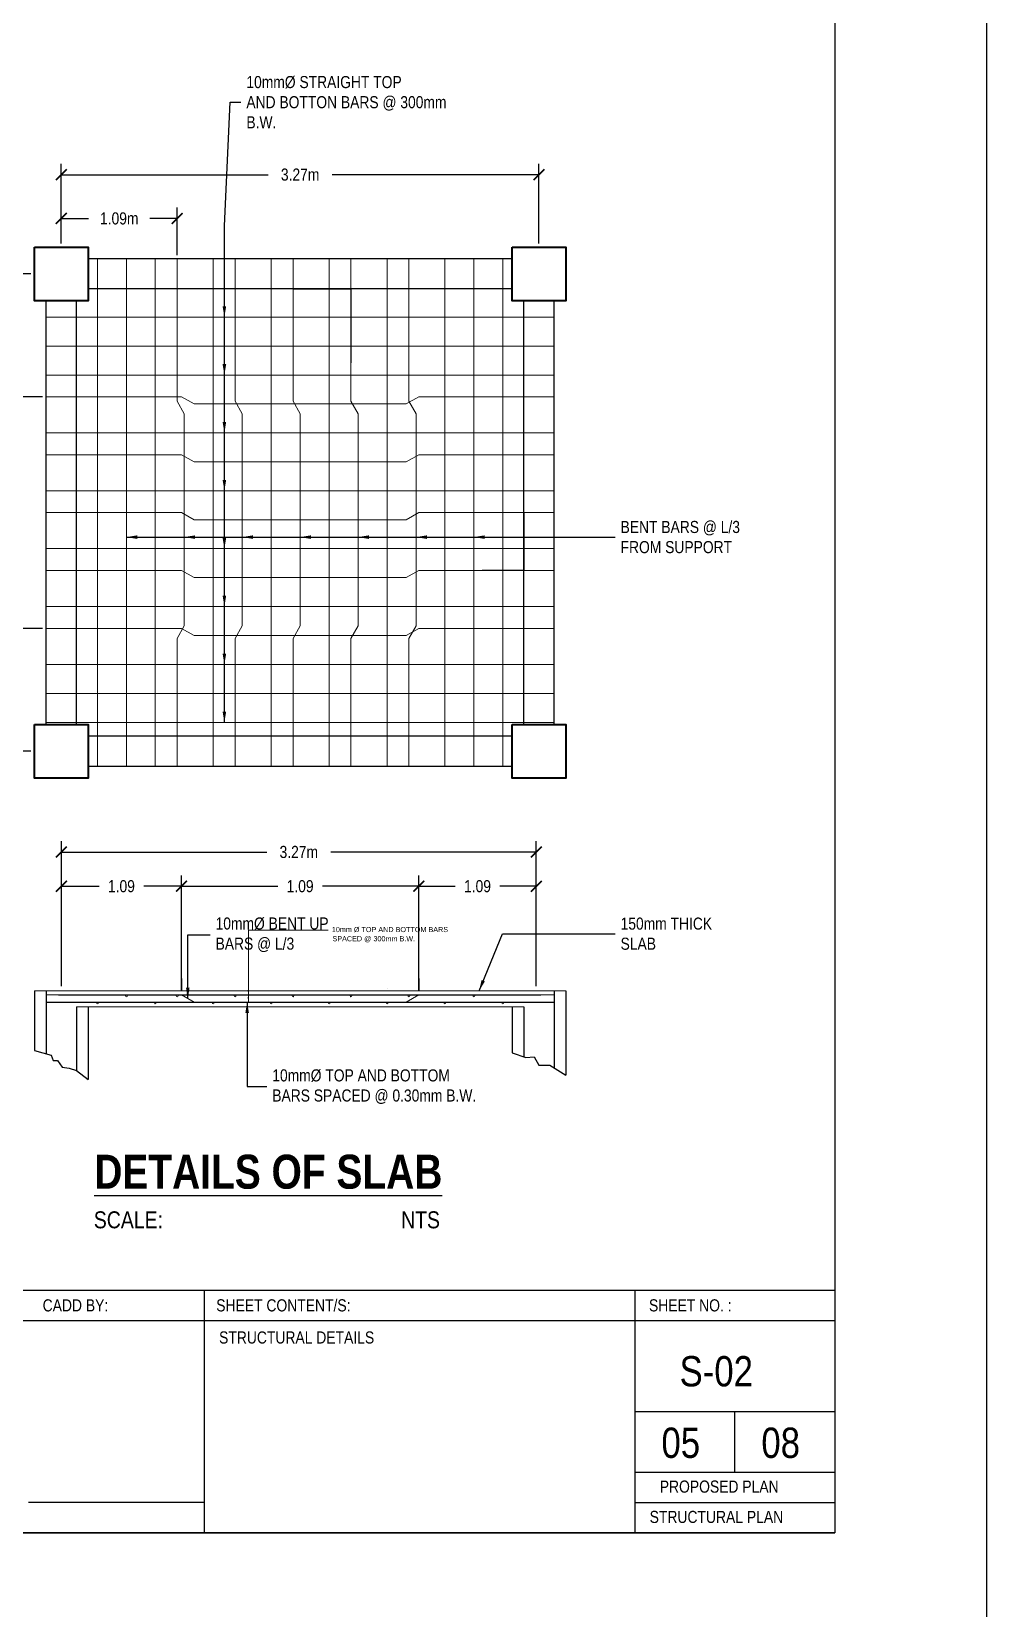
# Model space of a CAD drawing. Header units: inches. Extents: x 7263 to 14962, y 1317 to 2926.
# Drawn here: x 7399.89 to 7415.7, y 1420.37 to 1446.5 of the extents above; entities that cross this region are included whole.
import ezdxf

# ---------------------------------------------------------------- set-up
doc = ezdxf.new("R2010")
doc.units = ezdxf.units.IN
doc.header["$MEASUREMENT"] = 0
for name, color, linetype in [('Layer15', 7, 'Continuous'), ('Layer3', 3, 'Continuous'), ('Layer6', 6, 'Continuous'), ('PDF4_.1', 7, 'Continuous'), ('PDF4_.2', 7, 'Continuous'), ('PDF4_.3', 7, 'Continuous'), ('PDF4_.4', 7, 'Continuous'), ('PDF5_.00 CONTINUOUS', 7, 'Continuous'), ('PDF5_.13 CONTINUOUS', 7, 'Continuous'), ('PDF5_.15 OUTLINE', 7, 'Continuous'), ('PDF5_.2', 7, 'Continuous'), ('PDF5_.2 WALL', 7, 'Continuous'), ('PDF5_Text', 7, 'Continuous'), ('text', 7, 'Continuous')]:
    doc.layers.add(name, color=color, linetype=linetype)
doc.styles.add('PDF Arial', font='arial.ttf')
doc.styles.get("Standard").update_dxf_attribs({"font": ''})
doc.styles.get('Standard').set_extended_font_data('Tw Cen MT Condensed')
doc.dimstyles.get("Standard").update_dxf_attribs({"dimtxt": 0.2, "dimasz": 0.18, "dimexe": 0.18, "dimexo": 0.0625, "dimgap": 0.09, "dimtad": 0, "dimzin": 0, "dimdsep": 46, "dimtxsty": 'Standard', "dimblk": 'ARCHTICK', "dimcen": 0.09, "dimclrd": 8, "dimclre": 8, "dimclrt": 2, "dimadec": 0, "dimazin": 0, "dimtfac": 1, "dimtofl": 0, "dimtmove": 0, "dimatfit": 3, "dimfxl": 1, "dimtolj": 1, "dimtzin": 0, "dimarcsym": 0})

# ---------------------------------------------------------------- blocks, each defined once
blk = doc.blocks.new('_ArchTick')
at = {"color": 0, "linetype": 'ByBlock', "const_width": 0.15}
blk.add_lwpolyline([(-0.5, -0.5), (0.5, 0.5)], dxfattribs=at)
blk = doc.blocks.new('*D172')
at = {"layer": 'Defpoints', "color": 0, "ltscale": 0.02, "transparency": 16777216}
for p in [(7400.13, 1436.608), (7399.609, 1434.572), (7399.935, 1434.572)]:
    blk.add_point(p, dxfattribs=at)
at = {"layer": 'Layer15', "color": 8, "lineweight": -2, "ltscale": 0.02, "transparency": 16777216}
for p, q in [((7400.067, 1436.608), (7399.429, 1436.608)), ((7399.609, 1436.608), (7399.609, 1436.099)), ((7399.609, 1434.572), (7399.609, 1435.081)), ((7399.873, 1434.572), (7399.429, 1434.572))]:
    blk.add_line(p, q, dxfattribs=at)
at = {"layer": 'Layer15', "color": 8, "lineweight": -2, "ltscale": 0.02, "transparency": 16777216, "xscale": 0.18, "yscale": 0.18, "zscale": 0.18}
for p, rotation in [((7399.609, 1436.608), 90), ((7399.609, 1434.572), 270)]:
    blk.add_blockref('_ArchTick', p, dxfattribs=dict(at, rotation=rotation))
at = {"layer": 'Layer15', "color": 2, "ltscale": 0.02, "transparency": 16777216, "insert": (7399.609, 1435.59), "char_height": 0.2, "attachment_point": 5, "rotation": 90}
blk.add_mtext('\\A1;1.03m', dxfattribs=at)
blk = doc.blocks.new('*D170')
at = {"layer": 'Defpoints', "color": 0, "ltscale": 0.02, "transparency": 16777216}
for p in [(7399.935, 1442.481), (7399.609, 1440.445), (7400.13, 1440.445)]:
    blk.add_point(p, dxfattribs=at)
at = {"layer": 'Layer15', "color": 8, "lineweight": -2, "ltscale": 0.02, "transparency": 16777216}
for p, q in [((7399.873, 1442.481), (7399.429, 1442.481)), ((7399.609, 1442.481), (7399.609, 1441.972)), ((7399.609, 1440.445), (7399.609, 1440.954)), ((7400.067, 1440.445), (7399.429, 1440.445))]:
    blk.add_line(p, q, dxfattribs=at)
at = {"layer": 'Layer15', "color": 8, "lineweight": -2, "ltscale": 0.02, "transparency": 16777216, "xscale": 0.18, "yscale": 0.18, "zscale": 0.18}
for p, rotation in [((7399.609, 1442.481), 90), ((7399.609, 1440.445), 270)]:
    blk.add_blockref('_ArchTick', p, dxfattribs=dict(at, rotation=rotation))
at = {"layer": 'Layer15', "color": 2, "ltscale": 0.02, "transparency": 16777216, "insert": (7399.609, 1441.463), "char_height": 0.2, "attachment_point": 5, "rotation": 90}
blk.add_mtext('\\A1;1.03m', dxfattribs=at)
blk = doc.blocks.new('*D173')
at = {"layer": 'Defpoints', "color": 0, "ltscale": 0.02, "transparency": 16777216}
for p in [(7408.288, 1444.125), (7400.379, 1442.924), (7408.288, 1442.924)]:
    blk.add_point(p, dxfattribs=at)
at = {"layer": 'Layer15', "color": 8, "lineweight": -2, "ltscale": 0.02, "transparency": 16777216}
for p, q in [((7400.379, 1442.987), (7400.379, 1444.305)), ((7408.288, 1442.987), (7408.288, 1444.305)), ((7400.379, 1444.125), (7403.805, 1444.125)), ((7408.288, 1444.125), (7404.861, 1444.125))]:
    blk.add_line(p, q, dxfattribs=at)
at = {"layer": 'Layer15', "color": 8, "lineweight": -2, "ltscale": 0.02, "transparency": 16777216, "xscale": 0.18, "yscale": 0.18, "zscale": 0.18, "rotation": 180}
blk.add_blockref('_ArchTick', (7400.379, 1444.125), dxfattribs=at)
at = {"layer": 'Layer15', "color": 8, "lineweight": -2, "ltscale": 0.02, "transparency": 16777216, "xscale": 0.18, "yscale": 0.18, "zscale": 0.18}
blk.add_blockref('_ArchTick', (7408.288, 1444.125), dxfattribs=at)
at = {"layer": 'Layer15', "color": 2, "ltscale": 0.02, "transparency": 16777216, "insert": (7404.333, 1444.125), "char_height": 0.2, "attachment_point": 5}
blk.add_mtext('\\A1;3.27m', dxfattribs=at)
blk = doc.blocks.new('*D174')
at = {"layer": 'Defpoints', "color": 0, "ltscale": 0.02, "transparency": 16777216}
for p in [(7400.379, 1443.399), (7400.379, 1442.998), (7402.297, 1442.73)]:
    blk.add_point(p, dxfattribs=at)
at = {"layer": 'Layer15', "color": 8, "lineweight": -2, "ltscale": 0.02, "transparency": 16777216}
for p, q in [((7400.379, 1443.061), (7400.379, 1443.579)), ((7402.297, 1442.793), (7402.297, 1443.579)), ((7400.379, 1443.399), (7400.829, 1443.399)), ((7402.297, 1443.399), (7401.847, 1443.399))]:
    blk.add_line(p, q, dxfattribs=at)
at = {"layer": 'Layer15', "color": 8, "lineweight": -2, "ltscale": 0.02, "transparency": 16777216, "xscale": 0.18, "yscale": 0.18, "zscale": 0.18, "rotation": 180}
blk.add_blockref('_ArchTick', (7400.379, 1443.399), dxfattribs=at)
at = {"layer": 'Layer15', "color": 8, "lineweight": -2, "ltscale": 0.02, "transparency": 16777216, "xscale": 0.18, "yscale": 0.18, "zscale": 0.18}
blk.add_blockref('_ArchTick', (7402.297, 1443.399), dxfattribs=at)
at = {"layer": 'Layer15', "color": 2, "ltscale": 0.02, "transparency": 16777216, "insert": (7401.338, 1443.399), "char_height": 0.2, "attachment_point": 5}
blk.add_mtext('\\A1;1.09m', dxfattribs=at)
blk = doc.blocks.new('*D175')
at = {"layer": 'Defpoints', "color": 0, "ltscale": 0.02, "transparency": 16777216}
for p in [(7399.935, 1442.481), (7398.831, 1434.572), (7399.935, 1434.572)]:
    blk.add_point(p, dxfattribs=at)
at = {"layer": 'Layer15', "color": 8, "lineweight": -2, "ltscale": 0.02, "transparency": 16777216}
for p, q in [((7399.873, 1442.481), (7398.651, 1442.481)), ((7398.831, 1442.481), (7398.831, 1439.054)), ((7398.831, 1434.572), (7398.831, 1437.998)), ((7399.873, 1434.572), (7398.651, 1434.572))]:
    blk.add_line(p, q, dxfattribs=at)
at = {"layer": 'Layer15', "color": 8, "lineweight": -2, "ltscale": 0.02, "transparency": 16777216, "xscale": 0.18, "yscale": 0.18, "zscale": 0.18}
for p, rotation in [((7398.831, 1442.481), 90), ((7398.831, 1434.572), 270)]:
    blk.add_blockref('_ArchTick', p, dxfattribs=dict(at, rotation=rotation))
at = {"layer": 'Layer15', "color": 2, "ltscale": 0.02, "transparency": 16777216, "insert": (7398.831, 1438.526), "char_height": 0.2, "attachment_point": 5, "rotation": 90}
blk.add_mtext('\\A1;3.08m', dxfattribs=at)
blk = doc.blocks.new('*D226')
at = {"layer": 'Defpoints', "color": 0, "transparency": 16777216}
for p in [(7408.243, 1432.903), (7400.38, 1430.618), (7408.243, 1430.618)]:
    blk.add_point(p, dxfattribs=at)
at = {"layer": 'Layer6', "color": 8, "lineweight": -2, "transparency": 16777216}
for p, q in [((7400.38, 1430.68), (7400.38, 1433.083)), ((7408.243, 1430.68), (7408.243, 1433.083)), ((7400.38, 1432.903), (7403.783, 1432.903)), ((7408.243, 1432.903), (7404.839, 1432.903))]:
    blk.add_line(p, q, dxfattribs=at)
at = {"layer": 'Layer6', "color": 8, "lineweight": -2, "transparency": 16777216, "xscale": 0.18, "yscale": 0.18, "zscale": 0.18, "rotation": 180}
blk.add_blockref('_ArchTick', (7400.38, 1432.903), dxfattribs=at)
at = {"layer": 'Layer6', "color": 8, "lineweight": -2, "transparency": 16777216, "xscale": 0.18, "yscale": 0.18, "zscale": 0.18}
blk.add_blockref('_ArchTick', (7408.243, 1432.903), dxfattribs=at)
at = {"layer": 'Layer6', "color": 2, "transparency": 16777216, "insert": (7404.311, 1432.903), "char_height": 0.2, "attachment_point": 5}
blk.add_mtext('\\A1;3.27m', dxfattribs=at)
blk = doc.blocks.new('*D227')
at = {"layer": 'Defpoints', "color": 0, "transparency": 16777216}
for p in [(7402.368, 1432.336), (7400.38, 1430.618), (7402.368, 1430.535)]:
    blk.add_point(p, dxfattribs=at)
at = {"layer": 'Layer6', "color": 8, "lineweight": -2, "transparency": 16777216}
for p, q in [((7400.38, 1430.68), (7400.38, 1432.516)), ((7402.368, 1430.598), (7402.368, 1432.516)), ((7400.38, 1432.336), (7401.003, 1432.336)), ((7402.368, 1432.336), (7401.745, 1432.336))]:
    blk.add_line(p, q, dxfattribs=at)
at = {"layer": 'Layer6', "color": 8, "lineweight": -2, "transparency": 16777216, "xscale": 0.18, "yscale": 0.18, "zscale": 0.18, "rotation": 180}
blk.add_blockref('_ArchTick', (7400.38, 1432.336), dxfattribs=at)
at = {"layer": 'Layer6', "color": 8, "lineweight": -2, "transparency": 16777216, "xscale": 0.18, "yscale": 0.18, "zscale": 0.18}
blk.add_blockref('_ArchTick', (7402.368, 1432.336), dxfattribs=at)
at = {"layer": 'Layer6', "color": 2, "transparency": 16777216, "insert": (7401.374, 1432.336), "char_height": 0.2, "attachment_point": 5}
blk.add_mtext('\\A1;1.09', dxfattribs=at)
blk = doc.blocks.new('*D228')
at = {"layer": 'Defpoints', "color": 0, "transparency": 16777216}
for p in [(7408.243, 1432.336), (7406.298, 1430.535), (7408.243, 1430.618)]:
    blk.add_point(p, dxfattribs=at)
at = {"layer": 'Layer6', "color": 8, "lineweight": -2, "transparency": 16777216}
for p, q in [((7406.298, 1430.598), (7406.298, 1432.516)), ((7408.243, 1430.68), (7408.243, 1432.516)), ((7406.298, 1432.336), (7406.9, 1432.336)), ((7408.243, 1432.336), (7407.641, 1432.336))]:
    blk.add_line(p, q, dxfattribs=at)
at = {"layer": 'Layer6', "color": 8, "lineweight": -2, "transparency": 16777216, "xscale": 0.18, "yscale": 0.18, "zscale": 0.18, "rotation": 180}
blk.add_blockref('_ArchTick', (7406.298, 1432.336), dxfattribs=at)
at = {"layer": 'Layer6', "color": 8, "lineweight": -2, "transparency": 16777216, "xscale": 0.18, "yscale": 0.18, "zscale": 0.18}
blk.add_blockref('_ArchTick', (7408.243, 1432.336), dxfattribs=at)
at = {"layer": 'Layer6', "color": 2, "transparency": 16777216, "insert": (7407.27, 1432.336), "char_height": 0.2, "attachment_point": 5}
blk.add_mtext('\\A1;1.09', dxfattribs=at)
blk = doc.blocks.new('*D229')
at = {"layer": 'Defpoints', "color": 0, "transparency": 16777216}
for p in [(7402.368, 1432.336), (7402.368, 1430.535), (7406.298, 1430.535)]:
    blk.add_point(p, dxfattribs=at)
at = {"layer": 'Layer6', "color": 8, "lineweight": -2, "transparency": 16777216}
for p, q in [((7402.368, 1430.598), (7402.368, 1432.516)), ((7406.298, 1430.598), (7406.298, 1432.516)), ((7402.368, 1432.336), (7403.962, 1432.336)), ((7406.298, 1432.336), (7404.704, 1432.336))]:
    blk.add_line(p, q, dxfattribs=at)
at = {"layer": 'Layer6', "color": 8, "lineweight": -2, "transparency": 16777216, "xscale": 0.18, "yscale": 0.18, "zscale": 0.18, "rotation": 180}
blk.add_blockref('_ArchTick', (7402.368, 1432.336), dxfattribs=at)
at = {"layer": 'Layer6', "color": 8, "lineweight": -2, "transparency": 16777216, "xscale": 0.18, "yscale": 0.18, "zscale": 0.18}
blk.add_blockref('_ArchTick', (7406.298, 1432.336), dxfattribs=at)
at = {"layer": 'Layer6', "color": 2, "transparency": 16777216, "insert": (7404.333, 1432.336), "char_height": 0.2, "attachment_point": 5}
blk.add_mtext('\\A1;1.09', dxfattribs=at)

msp = doc.modelspace()

# ---------------------------------------------------------------- linework, layer by layer
at = {"layer": 'Defpoints'}
msp.add_lwpolyline([(7339.197, 1470.116), (7415.697, 1470.116), (7415.697, 1419.116), (7339.197, 1419.116)], close=True, dxfattribs=at)
at = {"layer": 'Layer15', "color": 0, "ltscale": 0.02}
for p, q in [((7404.215, 1442.232), (7405.175, 1442.232)), ((7405.175, 1442.232), (7405.175, 1441.01)), ((7408.039, 1438.526), (7408.039, 1437.567)), ((7408.039, 1437.567), (7407.346, 1437.567)), ((7402.368, 1430.805), (7402.368, 1430.604)), ((7406.298, 1430.805), (7406.298, 1430.604)), ((7399.935, 1430.604), (7399.935, 1429.613)), ((7400.13, 1430.604), (7400.13, 1429.56)), ((7408.537, 1430.604), (7408.537, 1429.329)), ((7408.732, 1430.604), (7408.732, 1429.206)), ((7400.628, 1430.338), (7400.628, 1429.283)), ((7400.822, 1430.338), (7400.822, 1429.132)), ((7407.845, 1430.338), (7407.845, 1429.574)), ((7408.039, 1430.338), (7408.039, 1429.507))]:
    msp.add_line(p, q, dxfattribs=at)
for points in [[(7399.935, 1429.613), (7400.211, 1429.536), (7400.245, 1429.45), (7400.315, 1429.45), (7400.395, 1429.341), (7400.509, 1429.323), (7400.628, 1429.283), (7400.822, 1429.132)], [(7407.845, 1429.574), (7408.07, 1429.499), (7408.21, 1429.508), (7408.288, 1429.374), (7408.465, 1429.374), (7408.732, 1429.206)]]:
    msp.add_lwpolyline(points, dxfattribs=at)
at = {"layer": 'Layer3'}
for p, q in [((7402.745, 1425.642), (7402.745, 1421.626)), ((7409.874, 1425.642), (7409.874, 1421.626)), ((7343.212, 1425.14), (7413.187, 1425.14)), ((7409.874, 1423.634), (7413.187, 1423.634)), ((7411.53, 1422.63), (7411.53, 1423.634)), ((7409.874, 1422.63), (7413.187, 1422.63)), ((7402.745, 1422.128), (7399.834, 1422.128)), ((7409.874, 1422.128), (7413.187, 1422.128))]:
    msp.add_line(p, q, dxfattribs=at)
at = {"layer": 'Layer6'}
for p, q in [((7413.187, 1467.606), (7413.187, 1421.626)), ((7343.212, 1425.642), (7413.187, 1425.642)), ((7343.212, 1421.626), (7413.187, 1421.626))]:
    msp.add_line(p, q, dxfattribs=at)
msp.add_lwpolyline([(7413.187, 1421.626), (7343.212, 1421.626), (7343.212, 1467.606), (7413.187, 1467.606)], close=True, dxfattribs=at)
at = {"layer": 'PDF4_.1', "color": 32, "lineweight": 13, "true_color": 0xcd6928}
for points in [[(7400.976, 1442.73), (7400.976, 1434.322)], [(7401.935, 1442.73), (7401.935, 1434.322)], [(7402.895, 1442.73), (7402.895, 1434.322)], [(7403.854, 1442.73), (7403.854, 1434.322)], [(7404.813, 1442.73), (7404.813, 1434.322)], [(7405.772, 1442.73), (7405.772, 1434.322)], [(7406.731, 1442.73), (7406.731, 1434.322)], [(7407.69, 1442.73), (7407.69, 1434.322)], [(7400.13, 1441.765), (7408.537, 1441.765)], [(7400.13, 1440.806), (7408.537, 1440.806)], [(7400.13, 1439.847), (7408.537, 1439.847)], [(7400.13, 1438.888), (7408.537, 1438.888)], [(7400.13, 1437.929), (7408.537, 1437.929)], [(7400.13, 1436.97), (7408.537, 1436.97)], [(7400.13, 1436.01), (7408.537, 1436.01)], [(7400.13, 1435.051), (7408.537, 1435.051)]]:
    msp.add_lwpolyline(points, dxfattribs=at)
at = {"layer": 'PDF4_.1', "color": 40, "lineweight": 13, "true_color": 0xf8d731}
for points in [[(7401.456, 1442.73), (7401.456, 1434.322)], [(7407.211, 1442.73), (7407.211, 1434.322)], [(7400.13, 1441.286), (7408.537, 1441.286)], [(7400.13, 1435.531), (7408.537, 1435.531)]]:
    msp.add_lwpolyline(points, dxfattribs=at)
at = {"layer": 'PDF4_.2', "color": 40, "lineweight": 20, "true_color": 0xf8d731}
for points in [[(7402.297, 1442.73), (7402.297, 1440.373), (7402.415, 1440.164), (7402.415, 1438.408), (7402.415, 1436.653), (7402.297, 1436.443), (7402.297, 1434.322)], [(7403.256, 1442.73), (7403.256, 1440.373), (7403.374, 1440.164), (7403.374, 1438.408), (7403.374, 1436.653), (7403.256, 1436.443), (7403.256, 1434.322)], [(7404.215, 1442.73), (7404.215, 1440.373), (7404.333, 1440.164), (7404.333, 1438.408), (7404.333, 1436.653), (7404.215, 1436.443), (7404.215, 1434.322)], [(7405.175, 1442.73), (7405.175, 1440.373), (7405.293, 1440.164), (7405.293, 1438.408), (7405.293, 1436.653), (7405.175, 1436.443), (7405.175, 1434.322)], [(7406.134, 1442.73), (7406.134, 1440.373), (7406.252, 1440.164), (7406.252, 1438.408), (7406.252, 1436.653), (7406.134, 1436.443), (7406.134, 1434.322)], [(7408.537, 1440.445), (7406.298, 1440.445), (7406.089, 1440.327), (7404.333, 1440.327), (7402.578, 1440.327), (7402.368, 1440.445), (7400.13, 1440.445)], [(7408.537, 1439.485), (7406.298, 1439.485), (7406.089, 1439.368), (7404.333, 1439.368), (7402.578, 1439.368), (7402.368, 1439.485), (7400.13, 1439.485)], [(7408.537, 1438.526), (7406.298, 1438.526), (7406.089, 1438.408), (7404.333, 1438.408), (7402.578, 1438.408), (7402.368, 1438.526), (7400.13, 1438.526)], [(7408.537, 1437.567), (7406.298, 1437.567), (7406.089, 1437.449), (7404.333, 1437.449), (7402.578, 1437.449), (7402.368, 1437.567), (7400.13, 1437.567)], [(7408.537, 1436.608), (7406.298, 1436.608), (7406.089, 1436.49), (7404.333, 1436.49), (7402.578, 1436.49), (7402.368, 1436.608), (7400.13, 1436.608)], [(7408.537, 1430.535), (7406.298, 1430.535), (7406.089, 1430.417), (7404.333, 1430.417), (7402.578, 1430.417), (7402.368, 1430.535), (7400.13, 1430.535)]]:
    msp.add_lwpolyline(points, dxfattribs=at)
at = {"layer": 'PDF4_.3', "lineweight": 30}
for points in [[(7407.845, 1442.73), (7400.822, 1442.73)], [(7407.845, 1442.232), (7400.822, 1442.232)], [(7400.13, 1435.015), (7400.13, 1442.037)], [(7400.628, 1435.015), (7400.628, 1442.037)], [(7408.039, 1435.015), (7408.039, 1442.037)], [(7408.537, 1435.015), (7408.537, 1442.037)], [(7407.845, 1434.821), (7400.822, 1434.821)], [(7407.845, 1434.322), (7400.822, 1434.322)]]:
    msp.add_lwpolyline(points, dxfattribs=at)
at = {"layer": 'PDF4_.4', "lineweight": 40}
for points in [[(7399.935, 1442.924), (7400.822, 1442.924), (7400.822, 1442.037), (7399.935, 1442.037)], [(7407.845, 1442.924), (7408.732, 1442.924), (7408.732, 1442.037), (7407.845, 1442.037)], [(7399.935, 1435.015), (7400.822, 1435.015), (7400.822, 1434.128), (7399.935, 1434.128)], [(7407.845, 1435.015), (7408.732, 1435.015), (7408.732, 1434.128), (7407.845, 1434.128)]]:
    msp.add_lwpolyline(points, close=True, dxfattribs=at)
at = {"layer": 'PDF5_.00 CONTINUOUS', "lineweight": 0}
msp.add_lwpolyline([(7403.476, 1430.417), (7403.476, 1431.609), (7404.799, 1431.609)], dxfattribs=at)
at = {"layer": 'PDF5_.00 CONTINUOUS', "transparency": 33554559}
for points in [[(7402.479, 1430.562), (7402.466, 1430.48), (7402.453, 1430.562)], [(7403.489, 1430.617), (7403.476, 1430.535), (7403.463, 1430.617)], [(7403.489, 1430.499), (7403.476, 1430.417), (7403.463, 1430.499)]]:
    msp.add_solid(points, dxfattribs=at)
at = {"layer": 'PDF5_.13 CONTINUOUS', "color": 32, "lineweight": 13, "true_color": 0xcd6928}
for centre in [(7400.976, 1430.402), (7401.935, 1430.402), (7402.895, 1430.402), (7403.854, 1430.402), (7404.813, 1430.402), (7405.772, 1430.402), (7406.731, 1430.402), (7407.69, 1430.402)]:
    msp.add_circle(centre, 0.0148, dxfattribs=at)
at = {"layer": 'PDF5_.13 CONTINUOUS', "color": 2, "lineweight": 13}
for centre in [(7401.456, 1430.52), (7402.297, 1430.52), (7403.256, 1430.52), (7404.215, 1430.52), (7405.175, 1430.52), (7406.134, 1430.52), (7407.211, 1430.52)]:
    msp.add_circle(centre, 0.0148, dxfattribs=at)
at = {"layer": 'PDF5_.15 OUTLINE', "lineweight": 18}
for points in [[(7399.935, 1430.604), (7408.732, 1430.604)], [(7400.628, 1430.338), (7408.039, 1430.338)]]:
    msp.add_lwpolyline(points, dxfattribs=at)
at = {"layer": 'PDF5_.2', "lineweight": 0}
msp.add_lwpolyline([(7405.775, 1430.639), (7405.775, 1430.639)], dxfattribs=at)
at = {"layer": 'PDF5_.2', "lineweight": 5}
msp.add_lwpolyline([(7400.737, 1430.604), (7407.926, 1430.604)], dxfattribs=at)
at = {"layer": 'PDF5_.2 WALL', "color": 32, "lineweight": 25, "true_color": 0xcd6928}
msp.add_lwpolyline([(7400.13, 1430.417), (7408.537, 1430.417)], dxfattribs=at)
at = {"layer": 'PDF5_.2 WALL', "color": 2, "lineweight": 25}
msp.add_lwpolyline([(7400.33, 1430.535), (7408.321, 1430.535)], dxfattribs=at)

# ---------------------------------------------------------------- texts
at = {"layer": 'Layer3', "insert": (7395.19, 1427.888), "char_height": 0.5625, "attachment_point": 1}
msp.add_mtext_dynamic_manual_height_columns('\\pi5.73502;{\\fArial Narrow|b1|i0|c0|p34;\\LDETAILS OF SLAB\\P\\pi5.72697;\\fArial Narrow|b0|i0|c0|p34;\\H0.5x;\\lSCALE:                                            NTS}', width=17.1549, gutter_width=1, heights=[0], dxfattribs=at)
at = {"layer": 'Layer6', "color": 2, "char_height": 0.2, "attachment_point": 4}
for s, insert in [('10mm%%C STRAIGHT TOP\\PAND BOTTON BARS @ 300mm\\PB.W.', (7403.443, 1445.326)), ('BENT BARS @ L/3\\PFROM SUPPORT', (7409.639, 1438.12)), ('10mm%%C BENT UP\\PBARS @ L/3', (7402.933, 1431.532)), ('150mm THICK\\PSLAB', (7409.639, 1431.549)), ('10mm%%C TOP AND BOTTOM\\PBARS SPACED @ 0.30mm B.W.', (7403.872, 1429.016))]:
    msp.add_mtext(s, dxfattribs=dict(at, insert=insert))
at = {"layer": 'PDF5_Text', "char_height": 0.08552, "attachment_point": 7, "style": 'PDF Arial'}
for s, insert in [('10mm Ø TOP AND BOTTOM BARS', (7404.858, 1431.573)), ('SPACED @ 300mm B.W.', (7404.868, 1431.407))]:
    msp.add_mtext(s, dxfattribs=dict(at, insert=insert))
at = {"layer": 'text'}
msp.add_text('STRUCTURAL DETAILS', height=0.20079, dxfattribs=at).set_placement((7402.991, 1424.76))
at = {"layer": 'text', "lineweight": 30}
for s, p in [('S-02', (7410.616, 1424.05)), ('05', (7410.316, 1422.865)), ('08', (7411.97, 1422.865))]:
    msp.add_text(s, height=0.502, dxfattribs=at).set_placement(p)
at = {"layer": 'text', "attachment_point": 1}
for s, insert, char_height in [('CADD BY:', (7400.07, 1425.493), 0.2008), ('SHEET CONTENT/S:', (7402.944, 1425.493), 0.20079), ('SHEET NO. :', (7410.109, 1425.493), 0.20079)]:
    msp.add_mtext(s, dxfattribs=dict(at, insert=insert, char_height=char_height))
at = {"layer": 'text', "char_height": 0.20079, "width": 3.31299, "attachment_point": 1}
for s, insert in [('\\pi0.41353;PROPOSED PLAN', (7409.874, 1422.49)), ('\\pi0.2462;STRUCTURAL PLAN', (7409.874, 1421.988))]:
    msp.add_mtext(s, dxfattribs=dict(at, insert=insert))

# ---------------------------------------------------------------- dimensions: what is measured, and where the dimension line sits
at = {"layer": 'Layer15', "color": 0, "ltscale": 0.02}
for base, p1, p2, text, picture, middle in [((7408.288, 1444.125), (7400.379, 1442.924), (7408.288, 1442.924), '3.27m', '*D173', (7404.333, 1444.125)), ((7400.379, 1443.399), (7402.297, 1442.73), (7400.379, 1442.998), '1.09m', '*D174', (7401.338, 1443.399))]:
    dim = msp.add_linear_dim(base=base, p1=p1, p2=p2, text=text, dimstyle='Standard', override={"dimpost": 'M'}, dxfattribs=at)
    dim.commit()
    dim.dimension.update_dxf_attribs({"geometry": picture, "text_midpoint": middle})
for base, p1, p2, text, picture, middle in [((7398.831, 1434.572), (7399.935, 1442.481), (7399.935, 1434.572), '3.08m', '*D175', (7398.831, 1438.526)), ((7399.609, 1440.445), (7399.935, 1442.481), (7400.13, 1440.445), '1.03m', '*D170', (7399.609, 1441.463)), ((7399.609, 1434.572), (7400.13, 1436.608), (7399.935, 1434.572), '1.03m', '*D172', (7399.609, 1435.59))]:
    dim = msp.add_linear_dim(base=base, p1=p1, p2=p2, angle=90, text=text, dimstyle='Standard', override={"dimpost": 'M'}, dxfattribs=at)
    dim.commit()
    dim.dimension.update_dxf_attribs({"geometry": picture, "text_midpoint": middle})
at = {"layer": 'Layer6'}
for base, p1, p2, text, picture, middle in [((7408.243, 1432.903), (7400.38, 1430.618), (7408.243, 1430.618), '3.27m', '*D226', (7404.311, 1432.903)), ((7402.368, 1432.336), (7400.38, 1430.618), (7402.368, 1430.535), '1.09', '*D227', (7401.374, 1432.336)), ((7402.368, 1432.336), (7406.298, 1430.535), (7402.368, 1430.535), '1.09', '*D229', (7404.333, 1432.336)), ((7408.243, 1432.336), (7406.298, 1430.535), (7408.243, 1430.618), '1.09', '*D228', (7407.27, 1432.336))]:
    dim = msp.add_linear_dim(base=base, p1=p1, p2=p2, text=text, dimstyle='Standard', override={"dimpost": 'M'}, dxfattribs=at)
    dim.commit()
    dim.dimension.update_dxf_attribs({"geometry": picture, "text_midpoint": middle})

# ---------------------------------------------------------------- leaders
at = {"layer": 'Layer6', "annotation_type": 0, "has_hookline": 1, "hookline_direction": 0}
for points, text_width in [([(7403.079, 1435.051), (7403.079, 1443.28), (7403.173, 1445.326), (7403.353, 1445.326)], 4.61), ([(7403.079, 1436.01), (7403.079, 1443.28), (7403.173, 1445.326), (7403.353, 1445.326)], 0.181), ([(7403.079, 1436.97), (7403.079, 1443.28), (7403.173, 1445.326), (7403.353, 1445.326)], 0.181), ([(7403.079, 1437.929), (7403.079, 1443.28), (7403.173, 1445.326), (7403.353, 1445.326)], 0.181), ([(7403.079, 1438.888), (7403.079, 1443.28), (7403.173, 1445.326), (7403.353, 1445.326)], 0.181), ([(7403.079, 1439.847), (7403.079, 1443.28), (7403.173, 1445.326), (7403.353, 1445.326)], 0.181), ([(7403.079, 1440.806), (7403.079, 1443.28), (7403.173, 1445.326), (7403.353, 1445.326)], 0.181), ([(7403.079, 1441.765), (7403.079, 1443.28), (7403.173, 1445.326), (7403.353, 1445.326)], 0.181), ([(7401.456, 1438.12), (7409.549, 1438.12)], 2.838), ([(7402.415, 1438.12), (7409.549, 1438.12)], 0.181), ([(7403.374, 1438.12), (7409.549, 1438.12)], 0.181), ([(7404.333, 1438.12), (7409.549, 1438.12)], 0.181), ([(7405.293, 1438.12), (7409.549, 1438.12)], 0.181), ([(7406.252, 1438.12), (7409.549, 1438.12)], 0.181), ([(7407.211, 1438.12), (7409.549, 1438.12)], 0.181), ([(7402.473, 1430.476), (7402.473, 1431.532), (7402.843, 1431.532)], 2.562), ([(7407.296, 1430.604), (7407.685, 1431.549), (7409.549, 1431.549)], 2.076), ([(7403.456, 1430.417), (7403.456, 1429.016), (7403.782, 1429.016)], 4.714)]:
    msp.add_leader(points, dimstyle='Standard', dxfattribs=dict(at, text_width=text_width))

doc.saveas('drawing.dxf')
